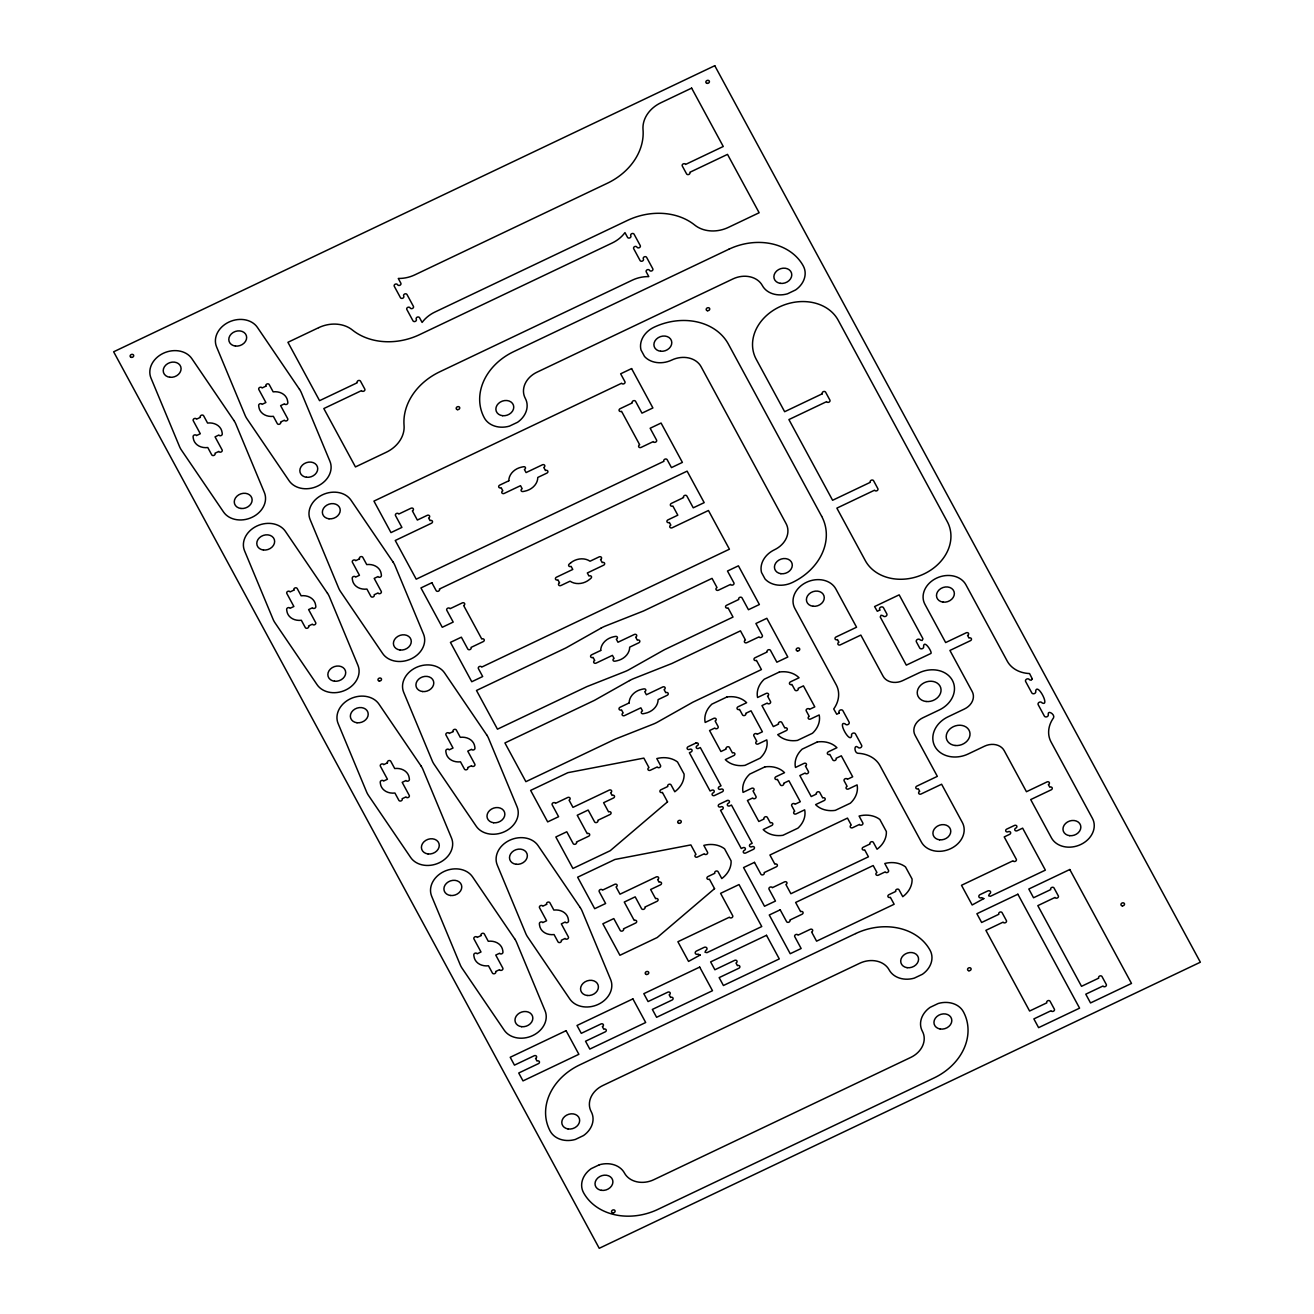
<?xml version="1.0" encoding="UTF-8"?>
<svg xmlns="http://www.w3.org/2000/svg" width="1314" height="1314" viewBox="0 0 1314 1314"><rect width="100%" height="100%" fill="white"/><g stroke="black" fill="none" stroke-linecap="round" stroke-linejoin="round"><path stroke-width="1.5" d="M700.198 955.015L688.552 961.405L677.893 941.727L729.401 917.205A1.823 1.478 -19.4 0 0 731.75 917.73A1.823 1.478 -19.4 0 0 732.67 915.644L720.598 893.339L739.026 884.568L761.759 926.551L706.948 952.65L705.01 952.239L705.766 950.449A2.119 1.741 -19.4 0 0 706.85 948.018A2.119 1.741 -19.4 0 0 704.107 947.394L696.453 951.04A2.119 1.741 -19.4 0 0 695.369 953.471A2.119 1.741 -19.4 0 0 698.112 954.095L700.181 955.114M983.808 898.595L972.163 904.985L961.503 885.291L1013.012 860.785A1.823 1.478 -19.4 0 0 1015.361 861.311A1.823 1.478 -19.4 0 0 1016.297 859.225L1004.208 836.919L1009.595 834.357A1.823 1.478 -19.4 0 0 1010.532 832.255A1.823 1.478 -19.4 0 0 1008.183 831.729A1.823 1.478 -19.4 0 1 1005.834 831.204A1.823 1.478 -19.4 0 1 1006.754 829.101L1014.408 825.471A1.823 1.478 -19.4 0 1 1016.757 825.997A1.823 1.478 -19.4 0 1 1015.821 828.083A1.823 1.478 -19.4 0 0 1014.901 830.185A1.823 1.478 -19.4 0 0 1017.25 830.711L1022.637 828.149L1045.369 870.131L990.46 896.263L988.621 895.819L989.376 894.029A2.119 1.741 -19.4 0 0 990.46 891.598A2.119 1.741 -19.4 0 0 987.717 890.974L980.063 894.62A2.119 1.741 -19.4 0 0 978.979 897.051A2.119 1.741 -19.4 0 0 981.722 897.676L983.808 898.595M839.219 713.075L836.739 714.258L833.717 708.985A30.337 24.769 -19.4 0 0 836.197 684.775L794.855 608.448A22.765 18.577 -19.4 0 1 806.468 582.299A22.765 18.577 -19.4 0 1 835.835 588.951L856.564 627.221L836.065 636.962A1.823 1.478 -19.4 0 0 835.146 639.064A1.823 1.478 -19.4 0 0 837.494 639.59L838.907 642.217A1.823 1.478 -19.4 0 0 837.987 644.303A1.823 1.478 -19.4 0 0 840.336 644.846L860.834 635.089L883.09 676.201A15.177 12.384 -19.4 0 0 902.685 680.636L919.094 672.834A25.787 21.057 -19.4 0 1 952.387 680.356A25.787 21.057 -19.4 0 1 939.214 710.003L922.822 717.805A15.177 12.384 -19.4 0 0 915.07 735.249L937.342 776.36L916.86 786.117A1.823 1.478 -19.4 0 0 915.924 788.203A1.823 1.478 -19.4 0 0 918.272 788.729L919.701 791.357A1.823 1.478 -19.4 0 0 918.765 793.459A1.823 1.478 -19.4 0 0 921.114 793.985L941.612 784.228L962.341 822.498A22.765 18.577 -19.4 0 1 950.728 848.647A22.765 18.577 -19.4 0 1 921.344 841.995L880.019 765.684A30.337 24.769 -19.4 0 0 857.714 753.267C854.297 752.807 853.755 744.184 857.812 747.091A2.119 1.741 -19.4 0 0 860.539 747.715A2.119 1.741 -19.4 0 0 861.623 745.284L855.463 733.902A2.119 1.741 -19.4 0 0 852.737 733.278A2.119 1.741 -19.4 0 0 851.653 735.725C850.207 744.644 836.64 719.891 845.247 723.915A2.119 1.741 -19.4 0 0 847.99 724.54A2.119 1.741 -19.4 0 0 849.074 722.092L842.915 710.726A2.119 1.741 -19.4 0 0 840.172 710.102A2.119 1.741 -19.4 0 0 839.088 712.549L839.219 713.075M879.772 610.09L877.309 611.273L874.582 606.559L899.17 594.848L922.97 638.801L922.116 640.493L920.211 640.017A2.119 1.741 -19.4 0 0 917.468 639.409A2.119 1.741 -19.4 0 0 916.384 641.84L919.701 647.966A2.119 1.741 -19.4 0 0 922.444 648.59A2.119 1.741 -19.4 0 0 923.528 646.143C924.366 639.343 932.595 652.5 930.92 653.452L906.315 665.147L880.232 616.989L881.053 615.231L882.975 615.691A2.119 1.741 -19.4 0 0 885.718 616.315A2.119 1.741 -19.4 0 0 886.802 613.868L883.484 607.741A2.119 1.741 -19.4 0 0 880.741 607.134A2.119 1.741 -19.4 0 0 879.657 609.565L879.772 610.189M1032.311 678.927L1031.161 680.241L1029.503 679.781A2.119 1.741 -19.4 0 0 1026.727 679.075A2.119 1.741 -19.4 0 0 1025.643 681.523L1031.802 692.889A2.119 1.741 -19.4 0 0 1034.545 693.513A2.119 1.741 -19.4 0 0 1035.629 691.065C1037.452 682.196 1050.428 707.129 1042.018 702.875A2.119 1.741 -19.4 0 0 1039.275 702.267A2.119 1.741 -19.4 0 0 1038.191 704.698L1044.351 716.064A2.119 1.741 -19.4 0 0 1047.094 716.688A2.119 1.741 -19.4 0 0 1048.178 714.258C1047.833 709.675 1055.29 714.602 1053.549 717.822A30.337 24.769 -19.4 0 0 1051.085 742.032L1092.41 818.343A22.765 18.577 -19.4 0 1 1080.798 844.491A22.765 18.577 -19.4 0 1 1051.43 837.856L1030.702 799.585L1051.2 789.829A1.823 1.478 -19.4 0 0 1052.12 787.743A1.823 1.478 -19.4 0 0 1049.771 787.201L1048.358 784.589A1.823 1.478 -19.4 0 0 1049.278 782.487A1.823 1.478 -19.4 0 0 1046.929 781.961L1026.448 791.718L1004.175 750.59A15.177 12.384 -19.4 0 0 984.58 746.171L968.188 753.973A25.787 21.057 -19.4 0 1 934.895 746.434A25.787 21.057 -19.4 0 1 948.051 716.803L964.46 708.985A15.177 12.384 -19.4 0 0 972.196 691.558L949.923 650.446L970.422 640.69A1.823 1.478 -19.4 0 0 971.342 638.604A1.823 1.478 -19.4 0 0 968.993 638.062L967.564 635.434A1.823 1.478 -19.4 0 0 968.5 633.348A1.823 1.478 -19.4 0 0 966.151 632.822L945.653 642.562L924.925 604.309A22.765 18.577 -19.4 0 1 936.537 578.144A22.765 18.577 -19.4 0 1 965.921 584.796L1007.247 661.123A30.337 24.769 -19.4 0 0 1029.552 673.54L1032.311 678.927M667.528 801.852L610.205 850.716L572.904 868.472L555.838 836.985L566.777 831.778L573.167 843.588A1.823 1.478 -19.4 0 0 575.516 844.114A1.823 1.478 -19.4 0 0 576.452 842.028L588.606 836.246A1.823 1.478 -19.4 0 0 589.543 834.144A1.823 1.478 -19.4 0 0 587.194 833.618L577.24 815.255L588.163 810.048L594.569 821.858A1.823 1.478 -19.4 0 0 596.917 822.383A1.823 1.478 -19.4 0 0 597.837 820.297L610.008 814.516A1.823 1.478 -19.4 0 0 610.928 812.413A1.823 1.478 -19.4 0 0 608.579 811.888L603.602 802.706L613.441 798.025A1.823 1.478 -19.4 0 0 614.377 795.923A1.823 1.478 -19.4 0 0 612.028 795.397L610.599 792.769A1.823 1.478 -19.4 0 0 611.536 790.683A1.823 1.478 -19.4 0 0 609.187 790.141L572.97 807.371L569.061 800.16A1.823 1.478 -19.4 0 0 569.997 798.074A1.823 1.478 -19.4 0 0 567.648 797.532L555.494 803.33A1.823 1.478 -19.4 0 0 553.145 802.788A1.823 1.478 -19.4 0 0 552.208 804.891L558.598 816.7L547.675 821.891L530.626 790.404L567.911 772.665L643.844 758.112L648.968 767.59A1.823 1.478 -19.4 0 0 648.048 769.692A1.823 1.478 -19.4 0 0 650.397 770.218L657.23 766.965A1.823 1.478 -19.4 0 0 659.579 767.491A1.823 1.478 -19.4 0 0 660.499 765.405L656.803 758.572A23.668 19.316 -19.4 0 1 677.531 761.989L684.085 774.061A23.668 19.316 -19.4 0 1 674.788 791.767L671.076 784.934A1.823 1.478 -19.4 0 0 668.727 784.392A1.823 1.478 -19.4 0 0 667.808 786.495L660.975 789.747A1.823 1.478 -19.4 0 0 660.039 791.833A1.823 1.478 -19.4 0 0 662.387 792.375L667.528 801.852M714.553 888.658L657.214 937.523L619.929 955.278L602.863 923.791L613.802 918.585L620.192 930.394A1.823 1.478 -19.4 0 0 622.54 930.936A1.823 1.478 -19.4 0 0 623.477 928.834L635.631 923.052A1.823 1.478 -19.4 0 0 636.551 920.966A1.823 1.478 -19.4 0 0 634.202 920.424L624.265 902.061L635.188 896.854L641.577 908.664A1.823 1.478 -19.4 0 0 643.942 909.206A1.823 1.478 -19.4 0 0 644.862 907.103L657.016 901.322A1.823 1.478 -19.4 0 0 657.953 899.219A1.823 1.478 -19.4 0 0 655.604 898.694L650.627 889.512L660.466 884.831A1.823 1.478 -19.4 0 0 661.385 882.745A1.823 1.478 -19.4 0 0 659.037 882.203L657.624 879.575A1.823 1.478 -19.4 0 0 658.544 877.489A1.823 1.478 -19.4 0 0 656.195 876.964L619.994 894.193L616.085 886.966A1.823 1.478 -19.4 0 0 617.022 884.88A1.823 1.478 -19.4 0 0 614.673 884.355L602.502 890.136A1.823 1.478 -19.4 0 0 600.153 889.611A1.823 1.478 -19.4 0 0 599.233 891.697L605.623 903.506L594.7 908.697L577.634 877.21L614.936 859.471L690.868 844.918L695.993 854.396A1.823 1.478 -19.4 0 0 695.073 856.498A1.823 1.478 -19.4 0 0 697.422 857.024L704.255 853.771A1.823 1.478 -19.4 0 0 706.604 854.314A1.823 1.478 -19.4 0 0 707.523 852.211L703.828 845.378A23.668 19.316 -19.4 0 1 724.556 848.795L731.093 860.867A23.668 19.316 -19.4 0 1 721.797 878.573L718.101 871.74A1.823 1.478 -19.4 0 0 715.752 871.215A1.823 1.478 -19.4 0 0 714.816 873.301L708 876.553A1.823 1.478 -19.4 0 0 707.063 878.639A1.823 1.478 -19.4 0 0 709.412 879.181L714.553 888.658M570.67 562.868L569.241 564.051A1.823 1.478 -19.4 0 0 571.114 566.383L572.773 569.438L556.495 577.191A1.823 1.478 -19.4 0 0 555.559 579.277A1.823 1.478 -19.4 0 0 557.908 579.803L559.567 582.874A1.823 1.478 -19.4 0 0 558.647 584.96A1.823 1.478 -19.4 0 0 560.996 585.486L570.062 581.182A14.75 12.04 -19.4 0 0 589.411 579.54L590.84 578.357A1.823 1.478 -19.4 0 0 588.968 576.008L587.325 572.97L603.586 565.217A1.823 1.478 -19.4 0 0 604.522 563.131A1.823 1.478 -19.4 0 0 602.173 562.589L600.514 559.534A1.823 1.478 -19.4 0 0 601.434 557.448A1.823 1.478 -19.4 0 0 599.085 556.906L590.019 561.226A14.75 12.04 -19.4 0 0 570.67 562.868M601.122 628.092L566.006 647.884L476.489 690.474L497.464 729.188L586.964 686.581L624.725 671.684A30.337 24.769 -19.4 0 0 629.275 669.516L664.408 649.724L733.015 617.071L728.038 607.889A1.823 1.478 -19.4 0 1 725.689 607.364A1.823 1.478 -19.4 0 1 726.609 605.278L738.78 599.48A1.823 1.478 -19.4 0 1 739.7 597.394A1.823 1.478 -19.4 0 1 742.049 597.919L748.454 609.729L759.377 604.522L738.419 565.825L727.48 571.032L733.885 582.841A1.823 1.478 -19.4 0 1 732.949 584.927A1.823 1.478 -19.4 0 1 730.6 584.402L718.446 590.183A1.823 1.478 -19.4 0 1 716.097 589.658A1.823 1.478 -19.4 0 1 717.017 587.555L712.04 578.374L643.433 611.026L605.672 625.924A30.337 24.769 -19.4 0 0 601.122 628.092M629.554 680.57L594.437 700.362L504.921 742.952L525.879 781.666L615.395 739.059L653.157 724.162A30.337 24.769 -19.4 0 0 657.706 721.994L692.823 702.218L761.43 669.565L756.453 660.367A1.823 1.478 -19.4 0 1 754.105 659.842A1.823 1.478 -19.4 0 1 755.041 657.756L767.195 651.958A1.823 1.478 -19.4 0 1 768.132 649.872A1.823 1.478 -19.4 0 1 770.48 650.397L776.87 662.207L787.809 657.016L766.834 618.303L755.911 623.509L762.301 635.319A1.823 1.478 -19.4 0 1 761.381 637.405A1.823 1.478 -19.4 0 1 759.032 636.879L746.861 642.661A1.823 1.478 -19.4 0 1 744.512 642.135A1.823 1.478 -19.4 0 1 745.449 640.033L740.472 630.851L671.865 663.504L634.104 678.418A30.337 24.769 -19.4 0 0 629.554 680.57M714.767 65.7L113.645 351.791L599.233 1248.3L1200.355 962.209L714.767 65.7M691.64 88.12L660.893 102.755A30.337 24.769 -19.4 0 0 643.022 129.593A60.69 49.538 -19.4 0 1 607.298 183.27L414.797 274.872A30.337 24.769 -19.4 0 1 398.273 278.437L400.836 283.167A1.823 1.478 -19.4 0 1 399.916 285.253A1.823 1.478 -19.4 0 1 397.567 284.727A1.823 1.478 -19.4 0 0 395.202 284.202A1.823 1.478 -19.4 0 0 394.282 286.288L400.442 297.654A1.823 1.478 -19.4 0 0 402.79 298.196A1.823 1.478 -19.4 0 0 403.71 296.093A1.823 1.478 -19.4 0 1 404.646 294.007A1.823 1.478 -19.4 0 1 406.995 294.533L413.401 306.343A1.823 1.478 -19.4 0 1 412.465 308.445A1.823 1.478 -19.4 0 1 410.116 307.903A1.823 1.478 -19.4 0 0 407.767 307.377A1.823 1.478 -19.4 0 0 406.831 309.463L412.99 320.83A1.823 1.478 -19.4 0 0 415.339 321.372A1.823 1.478 -19.4 0 0 416.275 319.269A1.823 1.478 -19.4 0 1 417.195 317.183A1.823 1.478 -19.4 0 1 419.544 317.709L422.106 322.439A30.337 24.769 -19.4 0 1 434.934 312.042L627.419 220.44A60.69 49.538 -19.4 0 1 694.745 225.072A30.337 24.769 -19.4 0 0 728.399 227.388L759.147 212.753L727.513 154.379L689.85 172.298A1.823 1.478 -19.4 0 1 688.914 174.401A1.823 1.478 -19.4 0 1 686.565 173.859L682.294 165.991A1.823 1.478 -19.4 0 1 683.231 163.905A1.823 1.478 -19.4 0 1 685.579 164.431L723.258 146.495L691.64 88.12M318.678 327.662L287.93 342.297L319.565 400.671L357.244 382.752A1.823 1.478 -19.4 0 1 358.164 380.649A1.823 1.478 -19.4 0 1 360.512 381.191L364.783 389.059A1.823 1.478 -19.4 0 1 363.847 391.145A1.823 1.478 -19.4 0 1 361.498 390.619L323.819 408.555L355.453 466.93L386.201 452.295A30.337 24.769 -19.4 0 0 404.055 425.457A60.69 49.538 -19.4 0 1 439.796 371.78L632.28 280.178A30.337 24.769 -19.4 0 1 648.804 276.613L646.242 271.883A1.823 1.478 -19.4 0 1 647.178 269.797A1.823 1.478 -19.4 0 1 649.527 270.323A1.823 1.478 -19.4 0 0 651.875 270.848A1.823 1.478 -19.4 0 0 652.795 268.762L646.636 257.396A1.823 1.478 -19.4 0 0 644.287 256.854A1.823 1.478 -19.4 0 0 643.367 258.957A1.823 1.478 -19.4 0 1 642.431 261.043A1.823 1.478 -19.4 0 1 640.082 260.517L633.693 248.707A1.823 1.478 -19.4 0 1 634.613 246.605A1.823 1.478 -19.4 0 1 636.962 247.147A1.823 1.478 -19.4 0 0 639.31 247.673A1.823 1.478 -19.4 0 0 640.247 245.587L634.087 234.22A1.823 1.478 -19.4 0 0 631.738 233.678A1.823 1.478 -19.4 0 0 630.802 235.781A1.823 1.478 -19.4 0 1 629.882 237.867A1.823 1.478 -19.4 0 1 627.534 237.341L624.971 232.611A30.337 24.769 -19.4 0 1 612.16 243.008L419.659 334.61A60.69 49.538 -19.4 0 1 352.349 329.978A30.337 24.769 -19.4 0 0 318.678 327.662M200.352 417.343L196.542 419.166A1.823 1.478 -19.4 0 0 194.193 418.624A1.823 1.478 -19.4 0 0 193.257 420.726L200.303 433.751L196.492 435.558A1.823 1.478 -19.4 0 0 193.076 436.708L193.289 438.252A14.75 12.04 -19.4 0 0 207.793 447.548L211.718 454.808A1.823 1.478 -19.4 0 0 214.067 455.35A1.823 1.478 -19.4 0 0 215.003 453.248L218.83 451.425A1.823 1.478 -19.4 0 0 221.179 451.967A1.823 1.478 -19.4 0 0 222.099 449.864L215.053 436.856L218.863 435.033A1.823 1.478 -19.4 0 0 222.28 433.883L222.066 432.339A14.75 12.04 -19.4 0 0 207.563 423.042L203.637 415.782A1.823 1.478 -19.4 0 0 201.288 415.257A1.823 1.478 -19.4 0 0 200.352 417.343M265.937 386.135L262.11 387.959A1.823 1.478 -19.4 0 0 259.761 387.416A1.823 1.478 -19.4 0 0 258.825 389.519L265.888 402.527L262.077 404.351A1.823 1.478 -19.4 0 0 258.661 405.5L258.874 407.044A14.75 12.04 -19.4 0 0 273.361 416.341L277.303 423.601A1.823 1.478 -19.4 0 0 279.652 424.126A1.823 1.478 -19.4 0 0 280.572 422.04L284.399 420.217A1.823 1.478 -19.4 0 0 286.748 420.759A1.823 1.478 -19.4 0 0 287.684 418.657L280.621 405.648L284.432 403.825A1.823 1.478 -19.4 0 0 287.848 402.675L287.635 401.131A14.75 12.04 -19.4 0 0 273.148 391.835L269.222 384.575A1.823 1.478 -19.4 0 0 266.873 384.033A1.823 1.478 -19.4 0 0 265.937 386.135M728.909 249.217L513.725 351.626A57.652 47.058 -19.4 0 0 484.324 417.868A22.765 18.577 -19.4 0 0 509.438 426.13L517.601 422.254A22.765 18.577 -19.4 0 0 525.304 398.372A22.765 18.577 -19.4 0 1 536.917 372.223L732.966 278.913A22.765 18.577 -19.4 0 1 762.35 285.565A22.765 18.577 -19.4 0 0 787.464 293.827L795.611 289.934A22.765 18.577 -19.4 0 0 803.33 266.052A57.652 47.058 -19.4 0 0 728.909 249.217M631.591 368.593L620.651 373.8L624.922 381.668A1.823 1.478 -19.4 0 1 623.986 383.754A1.823 1.478 -19.4 0 1 621.637 383.228L373.932 501.11L390.981 532.597L401.903 527.407L395.514 515.597A1.823 1.478 -19.4 0 1 396.45 513.511A1.823 1.478 -19.4 0 1 398.799 514.037L410.954 508.255A1.823 1.478 -19.4 0 1 413.302 508.781A1.823 1.478 -19.4 0 1 412.366 510.867L417.343 520.048L427.181 515.367A1.823 1.478 -19.4 0 1 429.53 515.909A1.823 1.478 -19.4 0 1 428.61 517.995L430.023 520.623A1.823 1.478 -19.4 0 1 432.372 521.149A1.823 1.478 -19.4 0 1 431.452 523.251L395.251 540.481L416.21 579.178L663.915 461.296A1.823 1.478 -19.4 0 1 664.851 459.194A1.823 1.478 -19.4 0 1 667.2 459.736L671.47 467.603L682.393 462.397L661.073 423.042L650.151 428.249L656.54 440.042A1.823 1.478 -19.4 0 1 655.604 442.145A1.823 1.478 -19.4 0 1 653.255 441.603L641.101 447.401A1.823 1.478 -19.4 0 1 638.752 446.859A1.823 1.478 -19.4 0 1 639.688 444.773L621.555 411.315A1.823 1.478 -19.4 0 1 619.206 410.789A1.823 1.478 -19.4 0 1 620.142 408.687L632.297 402.905A1.823 1.478 -19.4 0 1 633.233 400.819A1.823 1.478 -19.4 0 1 635.582 401.345L641.971 413.154L652.894 407.948L631.591 368.593M508.814 480.793L499.747 485.112A1.823 1.478 -19.4 0 0 498.811 487.198A1.823 1.478 -19.4 0 0 501.16 487.724L502.819 490.795A1.823 1.478 -19.4 0 0 501.899 492.881A1.823 1.478 -19.4 0 0 504.248 493.407L520.525 485.671L522.167 488.726A1.823 1.478 -19.4 0 0 523.087 491.518L524.943 491.14A14.75 12.04 -19.4 0 0 537.771 477.458L546.838 473.139A1.823 1.478 -19.4 0 0 547.774 471.053A1.823 1.478 -19.4 0 0 545.425 470.511L543.766 467.456A1.823 1.478 -19.4 0 0 544.686 465.37A1.823 1.478 -19.4 0 0 542.337 464.828L526.076 472.58L524.417 469.525A1.823 1.478 -19.4 0 0 523.514 466.733L521.658 467.111A14.75 12.04 -19.4 0 0 508.814 480.793M293.925 590.085L290.098 591.908A1.823 1.478 -19.4 0 0 287.75 591.382A1.823 1.478 -19.4 0 0 286.83 593.468L293.876 606.493L290.065 608.3A1.823 1.478 -19.4 0 0 286.649 609.45L286.863 610.994A14.75 12.04 -19.4 0 0 301.349 620.29L305.291 627.55A1.823 1.478 -19.4 0 0 307.64 628.092A1.823 1.478 -19.4 0 0 308.56 625.99L312.387 624.166A1.823 1.478 -19.4 0 0 314.736 624.708A1.823 1.478 -19.4 0 0 315.672 622.606L308.609 609.597L312.42 607.774A1.823 1.478 -19.4 0 0 315.836 606.641L315.623 605.081A14.75 12.04 -19.4 0 0 301.136 595.784L297.21 588.524A1.823 1.478 -19.4 0 0 294.862 587.999A1.823 1.478 -19.4 0 0 293.925 590.085M359.51 558.877L355.683 560.7A1.823 1.478 -19.4 0 0 353.335 560.158A1.823 1.478 -19.4 0 0 352.398 562.261L359.445 575.286L355.634 577.092A1.823 1.478 -19.4 0 0 352.218 578.242L352.431 579.786A14.75 12.04 -19.4 0 0 366.935 589.083L370.86 596.342A1.823 1.478 -19.4 0 0 373.209 596.885A1.823 1.478 -19.4 0 0 374.145 594.782L377.972 592.959A1.823 1.478 -19.4 0 0 380.321 593.501A1.823 1.478 -19.4 0 0 381.241 591.399L374.194 578.39L378.005 576.567A1.823 1.478 -19.4 0 0 381.421 575.417L381.208 573.873A14.75 12.04 -19.4 0 0 366.721 564.577L362.779 557.317A1.823 1.478 -19.4 0 0 360.43 556.791A1.823 1.478 -19.4 0 0 359.51 558.877M822.35 393.757L784.639 411.709L756.207 359.231A45.514 37.153 -19.4 0 1 779.432 306.918A45.514 37.153 -19.4 0 1 838.184 320.222L947.263 521.609A45.514 37.153 -19.4 0 1 924.054 573.906A45.514 37.153 -19.4 0 1 865.302 560.618L836.87 508.14L874.582 490.188A1.823 1.478 -19.4 0 0 876.931 490.73A1.823 1.478 -19.4 0 0 877.851 488.627L873.596 480.76A1.823 1.478 -19.4 0 0 871.248 480.234A1.823 1.478 -19.4 0 0 870.311 482.32L832.6 500.273L788.909 419.577L826.605 401.641A1.823 1.478 -19.4 0 0 828.953 402.166A1.823 1.478 -19.4 0 0 829.89 400.08L825.619 392.196A1.823 1.478 -19.4 0 0 823.27 391.671A1.823 1.478 -19.4 0 0 822.35 393.757M431.879 582.726L420.94 587.933L442.26 627.287L453.199 622.08L446.793 610.271A1.823 1.478 -19.4 0 1 447.729 608.185A1.823 1.478 -19.4 0 1 450.078 608.711L462.232 602.929A1.823 1.478 -19.4 0 1 464.581 603.454A1.823 1.478 -19.4 0 1 463.661 605.557L481.778 639.015A1.823 1.478 -19.4 0 1 484.127 639.54A1.823 1.478 -19.4 0 1 483.207 641.626L471.036 647.424A1.823 1.478 -19.4 0 1 470.116 649.51A1.823 1.478 -19.4 0 1 467.768 648.985L461.362 637.175L450.439 642.382L471.759 681.736L482.681 676.529L478.427 668.662A1.823 1.478 -19.4 0 1 479.347 666.559A1.823 1.478 -19.4 0 1 481.696 667.101L729.418 549.203L708.443 510.505L672.242 527.735A1.823 1.478 -19.4 0 1 669.894 527.21A1.823 1.478 -19.4 0 1 670.83 525.107L669.401 522.479A1.823 1.478 -19.4 0 1 667.052 521.954A1.823 1.478 -19.4 0 1 667.988 519.868L677.81 515.187L672.85 506.005A1.823 1.478 -19.4 0 1 670.501 505.463A1.823 1.478 -19.4 0 1 671.421 503.377L683.576 497.579A1.823 1.478 -19.4 0 1 684.512 495.493A1.823 1.478 -19.4 0 1 686.861 496.019L693.25 507.828L704.189 502.638L687.123 471.151L439.418 589.033A1.823 1.478 -19.4 0 1 438.482 591.136A1.823 1.478 -19.4 0 1 436.133 590.594L431.879 582.726M600.728 650.463L591.661 654.783A1.823 1.478 -19.4 0 0 590.725 656.885A1.823 1.478 -19.4 0 0 593.074 657.411L594.733 660.466A1.823 1.478 -19.4 0 0 593.797 662.568A1.823 1.478 -19.4 0 0 596.162 663.094L612.423 655.358L614.081 658.396A1.823 1.478 -19.4 0 0 614.985 661.188L616.841 660.811A14.75 12.04 -19.4 0 0 629.685 647.145L638.752 642.825A1.823 1.478 -19.4 0 0 639.688 640.723A1.823 1.478 -19.4 0 0 637.323 640.197L635.664 637.142A1.823 1.478 -19.4 0 0 636.6 635.04A1.823 1.478 -19.4 0 0 634.251 634.514L617.974 642.25L616.332 639.212A1.823 1.478 -19.4 0 0 615.412 636.419L613.556 636.797A14.75 12.04 -19.4 0 0 600.728 650.463M387.499 762.826L383.672 764.649A1.823 1.478 -19.4 0 0 381.323 764.124A1.823 1.478 -19.4 0 0 380.387 766.21L387.433 779.235L383.622 781.042A1.823 1.478 -19.4 0 0 380.222 782.191L380.419 783.735A14.75 12.04 -19.4 0 0 394.923 793.032L398.848 800.292A1.823 1.478 -19.4 0 0 401.197 800.834A1.823 1.478 -19.4 0 0 402.133 798.731L405.96 796.925A1.823 1.478 -19.4 0 0 408.309 797.45A1.823 1.478 -19.4 0 0 409.229 795.364L402.183 782.339L405.993 780.516A1.823 1.478 -19.4 0 0 409.41 779.383L409.196 777.822A14.75 12.04 -19.4 0 0 394.709 768.526L390.767 761.266A1.823 1.478 -19.4 0 0 388.418 760.74A1.823 1.478 -19.4 0 0 387.499 762.826M453.067 731.619L449.24 733.442A1.823 1.478 -19.4 0 0 446.891 732.916A1.823 1.478 -19.4 0 0 445.972 735.002L453.018 748.027L449.207 749.834A1.823 1.478 -19.4 0 0 445.791 750.984L446.004 752.528A14.75 12.04 -19.4 0 0 460.491 761.824L464.433 769.084A1.823 1.478 -19.4 0 0 466.782 769.626A1.823 1.478 -19.4 0 0 467.702 767.524L471.529 765.701A1.823 1.478 -19.4 0 0 473.878 766.243A1.823 1.478 -19.4 0 0 474.814 764.14L467.751 751.132L471.562 749.308A1.823 1.478 -19.4 0 0 474.978 748.175L474.765 746.615A14.75 12.04 -19.4 0 0 460.278 737.318L456.352 730.058A1.823 1.478 -19.4 0 0 454.003 729.533A1.823 1.478 -19.4 0 0 453.067 731.619M629.143 702.941L620.077 707.261A1.823 1.478 -19.4 0 0 619.157 709.363A1.823 1.478 -19.4 0 0 621.506 709.889L623.164 712.944A1.823 1.478 -19.4 0 0 622.228 715.046A1.823 1.478 -19.4 0 0 624.577 715.572L640.854 707.835L642.497 710.874A1.823 1.478 -19.4 0 0 643.417 713.683L645.273 713.288A14.75 12.04 -19.4 0 0 658.1 699.623L667.183 695.303A1.823 1.478 -19.4 0 0 668.103 693.217A1.823 1.478 -19.4 0 0 665.755 692.675L664.096 689.62A1.823 1.478 -19.4 0 0 665.032 687.518A1.823 1.478 -19.4 0 0 662.683 686.992L646.406 694.745L644.747 691.69A1.823 1.478 -19.4 0 0 643.844 688.897L641.988 689.275A14.75 12.04 -19.4 0 0 629.143 702.941M726.938 696.978L711.86 704.156A23.668 19.316 -19.4 0 0 705.175 722.454L713.716 718.38A1.823 1.478 -19.4 0 1 716.064 718.922A1.823 1.478 -19.4 0 1 715.128 721.008L718.085 726.478A1.823 1.478 -19.4 0 1 717.165 728.564A1.823 1.478 -19.4 0 1 714.816 728.038L709.56 730.535L720.926 751.526L726.182 749.029A1.823 1.478 -19.4 0 1 727.118 746.943A1.823 1.478 -19.4 0 1 729.467 747.469L732.424 752.938A1.823 1.478 -19.4 0 1 734.772 753.464A1.823 1.478 -19.4 0 1 733.836 755.55L725.312 759.623A23.668 19.316 -19.4 0 0 745.005 765.356L760.1 758.178A23.668 19.316 -19.4 0 0 766.785 739.881L758.244 743.954A1.823 1.478 -19.4 0 1 755.895 743.412A1.823 1.478 -19.4 0 1 756.815 741.326L753.858 735.856A1.823 1.478 -19.4 0 1 754.794 733.77A1.823 1.478 -19.4 0 1 757.143 734.296L762.399 731.799L751.033 710.808L745.761 713.305A1.823 1.478 -19.4 0 1 744.841 715.391A1.823 1.478 -19.4 0 1 742.492 714.865L739.536 709.396A1.823 1.478 -19.4 0 1 737.17 708.87A1.823 1.478 -19.4 0 1 738.107 706.768L746.648 702.711A23.668 19.316 -19.4 0 0 726.938 696.978M779.35 672.029L764.255 679.223A23.668 19.316 -19.4 0 0 757.57 697.504L766.111 693.447A1.823 1.478 -19.4 0 1 768.46 693.973A1.823 1.478 -19.4 0 1 767.54 696.075L770.497 701.528A1.823 1.478 -19.4 0 1 769.561 703.631A1.823 1.478 -19.4 0 1 767.212 703.089L761.956 705.602L773.322 726.593L778.578 724.096A1.823 1.478 -19.4 0 1 779.514 721.994A1.823 1.478 -19.4 0 1 781.863 722.536L784.819 727.989A1.823 1.478 -19.4 0 1 787.168 728.531A1.823 1.478 -19.4 0 1 786.248 730.617L777.707 734.674A23.668 19.316 -19.4 0 0 797.417 740.423L812.495 733.245A23.668 19.316 -19.4 0 0 819.18 714.947L810.639 719.004A1.823 1.478 -19.4 0 1 808.291 718.479A1.823 1.478 -19.4 0 1 809.227 716.376L806.27 710.923A1.823 1.478 -19.4 0 1 807.19 708.821A1.823 1.478 -19.4 0 1 809.539 709.363L814.795 706.85L803.429 685.859L798.173 688.372A1.823 1.478 -19.4 0 1 797.237 690.458A1.823 1.478 -19.4 0 1 794.888 689.932L791.931 684.463A1.823 1.478 -19.4 0 1 789.583 683.921A1.823 1.478 -19.4 0 1 790.502 681.835L799.043 677.778A23.668 19.316 -19.4 0 0 779.35 672.029M695.829 743.083L688.175 746.713A1.823 1.478 -19.4 0 0 687.255 748.816A1.823 1.478 -19.4 0 0 689.604 749.341A1.823 1.478 -19.4 0 1 691.952 749.883A1.823 1.478 -19.4 0 1 691.016 751.969L689.374 752.741L710.102 791.012L711.745 790.24A1.823 1.478 -19.4 0 1 714.093 790.765A1.823 1.478 -19.4 0 1 713.173 792.851A1.823 1.478 -19.4 0 0 712.237 794.954A1.823 1.478 -19.4 0 0 714.586 795.479L722.24 791.849A1.823 1.478 -19.4 0 0 723.176 789.747A1.823 1.478 -19.4 0 0 720.811 789.221A1.823 1.478 -19.4 0 1 718.462 788.679A1.823 1.478 -19.4 0 1 719.399 786.593L721.041 785.821L700.313 747.551L698.67 748.323A1.823 1.478 -19.4 0 1 696.321 747.797A1.823 1.478 -19.4 0 1 697.258 745.711A1.823 1.478 -19.4 0 0 698.177 743.609A1.823 1.478 -19.4 0 0 695.829 743.083M764.83 766.916L749.736 774.11A23.668 19.316 -19.4 0 0 743.051 792.391L751.592 788.334A1.823 1.478 -19.4 0 1 753.94 788.86A1.823 1.478 -19.4 0 1 753.021 790.962L755.977 796.432A1.823 1.478 -19.4 0 1 755.057 798.518A1.823 1.478 -19.4 0 1 752.692 797.992L747.436 800.489L758.819 821.48L764.075 818.983A1.823 1.478 -19.4 0 1 764.994 816.881A1.823 1.478 -19.4 0 1 767.343 817.423L770.316 822.876A1.823 1.478 -19.4 0 1 772.665 823.418A1.823 1.478 -19.4 0 1 771.729 825.504L763.188 829.577A23.668 19.316 -19.4 0 0 782.898 835.31L797.976 828.132A23.668 19.316 -19.4 0 0 804.661 809.835L796.136 813.892A1.823 1.478 -19.4 0 1 793.787 813.366A1.823 1.478 -19.4 0 1 794.707 811.28L791.751 805.811A1.823 1.478 -19.4 0 1 792.671 803.708A1.823 1.478 -19.4 0 1 795.019 804.25L800.292 801.737L788.909 780.746L783.653 783.259A1.823 1.478 -19.4 0 1 782.733 785.345A1.823 1.478 -19.4 0 1 780.385 784.819L777.412 779.35A1.823 1.478 -19.4 0 1 775.063 778.808A1.823 1.478 -19.4 0 1 775.999 776.722L784.54 772.665A23.668 19.316 -19.4 0 0 764.83 766.916M817.242 741.983L802.148 749.161A23.668 19.316 -19.4 0 0 795.463 767.458L804.004 763.401A1.823 1.478 -19.4 0 1 806.353 763.927A1.823 1.478 -19.4 0 1 805.416 766.013L808.389 771.482A1.823 1.478 -19.4 0 1 807.453 773.585A1.823 1.478 -19.4 0 1 805.104 773.043L799.848 775.556L811.214 796.547L816.47 794.034A1.823 1.478 -19.4 0 1 817.407 791.948A1.823 1.478 -19.4 0 1 819.755 792.473L822.712 797.943A1.823 1.478 -19.4 0 1 825.061 798.469A1.823 1.478 -19.4 0 1 824.141 800.571L815.6 804.628A23.668 19.316 -19.4 0 0 835.293 810.36L850.388 803.183A23.668 19.316 -19.4 0 0 857.073 784.885L848.532 788.958A1.823 1.478 -19.4 0 1 846.183 788.433A1.823 1.478 -19.4 0 1 847.119 786.33L844.146 780.861A1.823 1.478 -19.4 0 1 845.083 778.775A1.823 1.478 -19.4 0 1 847.431 779.301L852.687 776.804L841.321 755.813L836.065 758.309A1.823 1.478 -19.4 0 1 835.129 760.412A1.823 1.478 -19.4 0 1 832.78 759.87L829.824 754.4A1.823 1.478 -19.4 0 1 827.475 753.875A1.823 1.478 -19.4 0 1 828.395 751.789L836.936 747.715A23.668 19.316 -19.4 0 0 817.242 741.983M726.971 800.587L719.333 804.234A1.823 1.478 -19.4 0 0 718.397 806.32A1.823 1.478 -19.4 0 0 720.745 806.845A1.823 1.478 -19.4 0 1 723.094 807.387A1.823 1.478 -19.4 0 1 722.174 809.473L720.532 810.262L741.26 848.516L742.903 847.744A1.823 1.478 -19.4 0 1 745.252 848.269A1.823 1.478 -19.4 0 1 744.315 850.372A1.823 1.478 -19.4 0 0 743.396 852.457A1.823 1.478 -19.4 0 0 745.744 852.983L753.382 849.353A1.823 1.478 -19.4 0 0 754.318 847.251A1.823 1.478 -19.4 0 0 751.969 846.725A1.823 1.478 -19.4 0 1 749.621 846.2A1.823 1.478 -19.4 0 1 750.54 844.097L752.183 843.325L731.455 805.055L729.828 805.843A1.823 1.478 -19.4 0 1 727.463 805.301A1.823 1.478 -19.4 0 1 728.399 803.215A1.823 1.478 -19.4 0 0 729.336 801.113A1.823 1.478 -19.4 0 0 726.971 800.587M481.055 935.568L477.228 937.391A1.823 1.478 -19.4 0 0 474.88 936.866A1.823 1.478 -19.4 0 0 473.96 938.952L481.006 951.977L477.196 953.783A1.823 1.478 -19.4 0 0 473.779 954.933L473.993 956.477A14.75 12.04 -19.4 0 0 488.479 965.79L492.422 973.05A1.823 1.478 -19.4 0 0 494.77 973.575A1.823 1.478 -19.4 0 0 495.69 971.489L499.517 969.666A1.823 1.478 -19.4 0 0 501.866 970.192A1.823 1.478 -19.4 0 0 502.802 968.106L495.756 955.081L499.566 953.274A1.823 1.478 -19.4 0 0 502.966 952.124L502.769 950.564A14.75 12.04 -19.4 0 0 488.266 941.267L484.34 934.008A1.823 1.478 -19.4 0 0 481.992 933.482A1.823 1.478 -19.4 0 0 481.055 935.568M546.64 904.361L542.813 906.184A1.823 1.478 -19.4 0 0 540.465 905.658A1.823 1.478 -19.4 0 0 539.528 907.744L546.591 920.769L542.764 922.576A1.823 1.478 -19.4 0 0 539.364 923.726L539.561 925.27A14.75 12.04 -19.4 0 0 554.065 934.566L557.99 941.826A1.823 1.478 -19.4 0 0 560.339 942.368A1.823 1.478 -19.4 0 0 561.275 940.266L565.102 938.459A1.823 1.478 -19.4 0 0 567.451 938.984A1.823 1.478 -19.4 0 0 568.371 936.898L561.324 923.873L565.135 922.05A1.823 1.478 -19.4 0 0 568.551 920.917L568.338 919.357A14.75 12.04 -19.4 0 0 553.851 910.06L549.909 902.8A1.823 1.478 -19.4 0 0 547.56 902.275A1.823 1.478 -19.4 0 0 546.64 904.361M754.482 862.362L743.56 867.569L764.518 906.266L775.457 901.059L769.051 889.25A1.823 1.478 -19.4 0 1 769.988 887.164A1.823 1.478 -19.4 0 1 772.336 887.689L784.491 881.908A1.823 1.478 -19.4 0 1 786.84 882.433A1.823 1.478 -19.4 0 1 785.92 884.536L790.88 893.717L868.439 856.81L864.678 849.846A1.823 1.478 -19.4 0 1 862.329 849.304A1.823 1.478 -19.4 0 1 863.249 847.218L870.082 843.966A1.823 1.478 -19.4 0 1 871.018 841.88A1.823 1.478 -19.4 0 1 873.367 842.405L877.062 849.238A23.668 19.316 -19.4 0 0 886.359 831.532L879.822 819.46A23.668 19.316 -19.4 0 0 859.077 816.043L862.789 822.876A1.823 1.478 -19.4 0 1 861.853 824.978A1.823 1.478 -19.4 0 1 859.504 824.436L852.671 827.689A1.823 1.478 -19.4 0 1 850.322 827.163A1.823 1.478 -19.4 0 1 851.258 825.061L847.481 818.096L769.922 855.02L774.899 864.201A1.823 1.478 -19.4 0 1 777.247 864.727A1.823 1.478 -19.4 0 1 776.311 866.813L764.157 872.611A1.823 1.478 -19.4 0 1 763.237 874.697A1.823 1.478 -19.4 0 1 760.888 874.171L754.482 862.362M780.188 909.814L769.265 915.004L790.223 953.718L801.146 948.511L794.756 936.701A1.823 1.478 -19.4 0 1 795.676 934.615A1.823 1.478 -19.4 0 1 798.041 935.141L810.196 929.359A1.823 1.478 -19.4 0 1 812.545 929.885A1.823 1.478 -19.4 0 1 811.609 931.987L816.585 941.169L894.144 904.262L890.366 897.298A1.823 1.478 -19.4 0 1 888.018 896.756A1.823 1.478 -19.4 0 1 888.954 894.67L895.787 891.418A1.823 1.478 -19.4 0 1 896.706 889.315A1.823 1.478 -19.4 0 1 899.055 889.857L902.767 896.69A23.668 19.316 -19.4 0 0 912.064 878.984L905.51 866.911A23.668 19.316 -19.4 0 0 884.782 863.495L888.478 870.328A1.823 1.478 -19.4 0 1 887.558 872.414A1.823 1.478 -19.4 0 1 885.209 871.888L878.376 875.14A1.823 1.478 -19.4 0 1 876.027 874.615A1.823 1.478 -19.4 0 1 876.947 872.512L873.186 865.548L795.627 902.455L800.604 911.653A1.823 1.478 -19.4 0 1 802.953 912.179A1.823 1.478 -19.4 0 1 802.016 914.265L789.862 920.063A1.823 1.478 -19.4 0 1 788.926 922.149A1.823 1.478 -19.4 0 1 786.577 921.623L780.188 909.814M566.088 1030.685L510.21 1057.277L514.464 1065.145L534.141 1055.783A1.823 1.478 -19.4 0 1 536.49 1056.325A1.823 1.478 -19.4 0 1 535.57 1058.411L536.983 1061.039A1.823 1.478 -19.4 0 1 539.331 1061.564A1.823 1.478 -19.4 0 1 538.412 1063.65L518.734 1073.012L523.005 1080.896L578.866 1054.304L566.088 1030.685M632.888 998.886L577.01 1025.478L581.281 1033.346L600.941 1023.984A1.823 1.478 -19.4 0 1 603.29 1024.526A1.823 1.478 -19.4 0 1 602.37 1026.612L603.783 1029.24A1.823 1.478 -19.4 0 1 606.148 1029.765A1.823 1.478 -19.4 0 1 605.212 1031.868L585.535 1041.23L589.805 1049.098L645.683 1022.506L632.888 998.886M699.689 967.088L643.811 993.68L648.081 1001.564L667.758 992.201A1.823 1.478 -19.4 0 1 670.107 992.727A1.823 1.478 -19.4 0 1 669.171 994.813L670.6 997.441A1.823 1.478 -19.4 0 1 672.949 997.983A1.823 1.478 -19.4 0 1 672.012 1000.069L652.352 1009.431L656.606 1017.299L712.484 990.707L699.689 967.088M766.505 935.305L710.628 961.897L714.882 969.765L734.559 960.403A1.823 1.478 -19.4 0 1 736.908 960.928A1.823 1.478 -19.4 0 1 735.988 963.031L737.4 965.642A1.823 1.478 -19.4 0 1 739.749 966.184A1.823 1.478 -19.4 0 1 738.829 968.27L719.152 977.632L723.423 985.516L779.284 958.924L766.505 935.305M855.71 933.548L579.655 1064.931A57.652 47.058 -19.4 0 0 550.238 1131.19A22.765 18.577 -19.4 0 0 575.351 1139.452L583.515 1135.559A22.765 18.577 -19.4 0 0 591.218 1111.677A22.765 18.577 -19.4 0 1 602.83 1085.528L859.767 963.244A22.765 18.577 -19.4 0 1 889.151 969.896A22.765 18.577 -19.4 0 0 914.265 978.142L922.428 974.265A22.765 18.577 -19.4 0 0 930.131 950.383A57.652 47.058 -19.4 0 0 855.71 933.548M1017.874 894.226L976.893 913.723L981.64 922.477L998.854 914.281A1.823 1.478 -19.4 0 1 999.773 912.179A1.823 1.478 -19.4 0 1 1002.122 912.721L1006.393 920.588A1.823 1.478 -19.4 0 1 1005.456 922.674A1.823 1.478 -19.4 0 1 1003.108 922.149L985.894 930.345L1029.601 1011.024L1046.815 1002.845A1.823 1.478 -19.4 0 1 1047.751 1000.742A1.823 1.478 -19.4 0 1 1050.1 1001.284L1054.354 1009.152A1.823 1.478 -19.4 0 1 1053.434 1011.238A1.823 1.478 -19.4 0 1 1051.085 1010.712L1033.872 1018.908L1038.602 1027.647L1079.582 1008.15L1017.874 894.226M1069.793 869.507L1028.813 889.02L1033.543 897.758L1050.757 889.578A1.823 1.478 -19.4 0 1 1051.693 887.476A1.823 1.478 -19.4 0 1 1054.042 888.018L1058.312 895.885A1.823 1.478 -19.4 0 1 1057.376 897.971A1.823 1.478 -19.4 0 1 1055.027 897.446L1037.814 905.642L1081.521 986.321L1098.734 978.125A1.823 1.478 -19.4 0 1 1099.654 976.039A1.823 1.478 -19.4 0 1 1102.003 976.565L1106.273 984.449A1.823 1.478 -19.4 0 1 1105.337 986.535A1.823 1.478 -19.4 0 1 1102.988 986.009L1085.775 994.189L1090.521 1002.943L1131.502 983.43L1069.793 869.507M599.332 1164.779L591.185 1168.655A22.765 18.577 -19.4 0 0 583.482 1192.554A57.652 47.058 -19.4 0 0 657.887 1209.389L933.958 1078.006A57.652 47.058 -19.4 0 0 963.376 1011.747A22.765 18.577 -19.4 0 0 938.245 1003.485L930.098 1007.362A22.765 18.577 -19.4 0 0 922.379 1031.26A22.765 18.577 -19.4 0 1 910.783 1057.409L653.83 1179.693A22.765 18.577 -19.4 0 1 624.462 1173.041A22.765 18.577 -19.4 0 0 599.332 1164.779M299.493 389.305L257.413 327.4A22.765 18.577 -19.4 0 0 228.85 322.094A22.765 18.577 -19.4 0 0 216.564 346.847L245.045 415.224A30.337 24.769 -19.4 0 0 247.016 418.87L289.113 480.776A22.765 18.577 -19.4 0 0 317.676 486.081A22.765 18.577 -19.4 0 0 329.945 461.329L301.464 392.952A30.337 24.769 -19.4 0 0 299.493 389.305M393.067 562.047L350.969 500.141A22.765 18.577 -19.4 0 0 322.406 494.836A22.765 18.577 -19.4 0 0 310.137 519.588L338.601 587.966A30.337 24.769 -19.4 0 0 340.572 591.612L382.67 653.518A22.765 18.577 -19.4 0 0 411.233 658.823A22.765 18.577 -19.4 0 0 423.519 634.071L395.038 565.693A30.337 24.769 -19.4 0 0 393.067 562.047M486.623 734.789L444.543 672.883A22.765 18.577 -19.4 0 0 415.98 667.578A22.765 18.577 -19.4 0 0 403.694 692.33L432.175 760.707A30.337 24.769 -19.4 0 0 434.146 764.354L476.243 826.26A22.765 18.577 -19.4 0 0 504.806 831.565A22.765 18.577 -19.4 0 0 517.075 806.829L488.611 738.435A30.337 24.769 -19.4 0 0 486.623 734.789M580.197 907.531L538.099 845.641A22.765 18.577 -19.4 0 0 509.536 840.319A22.765 18.577 -19.4 0 0 497.267 865.072L525.731 933.449A30.337 24.769 -19.4 0 0 527.719 937.096L569.8 999.001A22.765 18.577 -19.4 0 0 598.363 1004.323A22.765 18.577 -19.4 0 0 610.649 979.571L582.168 911.177A30.337 24.769 -19.4 0 0 580.197 907.531M233.925 420.513L191.828 358.607A22.765 18.577 -19.4 0 0 163.265 353.302A22.765 18.577 -19.4 0 0 150.979 378.054L179.46 446.432A30.337 24.769 -19.4 0 0 181.431 450.078L223.528 511.984A22.765 18.577 -19.4 0 0 252.091 517.289A22.765 18.577 -19.4 0 0 264.377 492.536L235.896 424.159A30.337 24.769 -19.4 0 0 233.925 420.513M327.482 593.255L285.401 531.349A22.765 18.577 -19.4 0 0 256.838 526.043A22.765 18.577 -19.4 0 0 244.552 550.796L273.033 619.173A30.337 24.769 -19.4 0 0 275.004 622.82L317.101 684.725A22.765 18.577 -19.4 0 0 345.664 690.031A22.765 18.577 -19.4 0 0 357.934 665.295L329.469 596.901A30.337 24.769 -19.4 0 0 327.482 593.255M421.055 765.996L378.958 704.107A22.765 18.577 -19.4 0 0 350.395 698.785A22.765 18.577 -19.4 0 0 338.125 723.538L366.59 791.915A30.337 24.769 -19.4 0 0 368.577 795.561L410.658 857.467A22.765 18.577 -19.4 0 0 439.221 862.789A22.765 18.577 -19.4 0 0 451.507 838.036L423.026 769.643A30.337 24.769 -19.4 0 0 421.055 765.996M514.612 938.754L472.531 876.849A22.765 18.577 -19.4 0 0 443.968 871.527A22.765 18.577 -19.4 0 0 431.682 896.279L460.163 964.657A30.337 24.769 -19.4 0 0 462.134 968.303L504.231 1030.209A22.765 18.577 -19.4 0 0 532.794 1035.531A22.765 18.577 -19.4 0 0 545.064 1010.778L516.599 942.384A30.337 24.769 -19.4 0 0 514.612 938.754M821.661 516.303L728.383 344.104A57.652 47.058 -19.4 0 0 653.961 327.268A22.765 18.577 -19.4 0 0 641.002 349.967L644.533 356.488A22.765 18.577 -19.4 0 0 671.733 360.069A22.765 18.577 -19.4 0 1 701.101 366.721L786.084 523.613A22.765 18.577 -19.4 0 1 774.488 549.761A22.765 18.577 -19.4 0 0 761.512 572.461L765.044 578.981A22.765 18.577 -19.4 0 0 792.243 582.562A57.652 47.058 -19.4 0 0 821.661 516.303M955.081 745.481A12.138 9.904 -19.4 0 0 969.601 731.487A12.138 9.904 -19.4 0 0 949.661 729.204A12.138 9.904 -19.4 0 0 955.081 745.481M943.156 602.124A9.099 7.424 -19.4 0 0 954.046 591.629A9.099 7.424 -19.4 0 0 939.083 589.904A9.099 7.424 -19.4 0 0 943.156 602.124M1069.645 835.671A9.099 7.424 -19.4 0 0 1080.535 825.176A9.099 7.424 -19.4 0 0 1065.572 823.451A9.099 7.424 -19.4 0 0 1069.645 835.671M612.882 1212.904A1.823 1.478 -19.4 0 0 615.051 1210.802A1.823 1.478 -19.4 0 0 612.061 1210.457A1.823 1.478 -19.4 0 0 612.882 1212.904M1122.287 905.855A1.823 1.478 -19.4 0 0 1124.472 903.753A1.823 1.478 -19.4 0 0 1121.483 903.408A1.823 1.478 -19.4 0 0 1122.287 905.855M707.507 310.712A1.823 1.478 -19.4 0 0 709.691 308.626A1.823 1.478 -19.4 0 0 706.702 308.281A1.823 1.478 -19.4 0 0 707.507 310.712M646.554 974.479A1.823 1.478 -19.4 0 0 648.722 972.393A1.823 1.478 -19.4 0 0 645.732 972.048A1.823 1.478 -19.4 0 0 646.554 974.479M679.026 823.369A1.823 1.478 -19.4 0 0 681.21 821.266A1.823 1.478 -19.4 0 0 678.221 820.922A1.823 1.478 -19.4 0 0 679.026 823.369M379.303 681.03A1.823 1.478 -19.4 0 0 381.471 678.944A1.823 1.478 -19.4 0 0 378.481 678.599A1.823 1.478 -19.4 0 0 379.303 681.03M521.642 1026.694A9.099 7.424 -19.4 0 0 532.531 1016.198A9.099 7.424 -19.4 0 0 517.568 1014.49A9.099 7.424 -19.4 0 0 521.642 1026.694M450.571 895.491A9.099 7.424 -19.4 0 0 461.46 884.995A9.099 7.424 -19.4 0 0 446.497 883.287A9.099 7.424 -19.4 0 0 450.571 895.491M587.21 995.486A9.099 7.424 -19.4 0 0 598.1 984.991A9.099 7.424 -19.4 0 0 583.137 983.283A9.099 7.424 -19.4 0 0 587.21 995.486M516.156 864.284A9.099 7.424 -19.4 0 0 527.045 853.788A9.099 7.424 -19.4 0 0 512.082 852.08A9.099 7.424 -19.4 0 0 516.156 864.284M428.068 853.952A9.099 7.424 -19.4 0 0 438.958 843.457A9.099 7.424 -19.4 0 0 423.995 841.748A9.099 7.424 -19.4 0 0 428.068 853.952M357.014 722.749A9.099 7.424 -19.4 0 0 367.904 712.254A9.099 7.424 -19.4 0 0 352.94 710.546A9.099 7.424 -19.4 0 0 357.014 722.749M493.637 822.745A9.099 7.424 -19.4 0 0 504.543 812.249A9.099 7.424 -19.4 0 0 489.58 810.541A9.099 7.424 -19.4 0 0 493.637 822.745M422.582 691.542A9.099 7.424 -19.4 0 0 433.472 681.046A9.099 7.424 -19.4 0 0 418.509 679.338A9.099 7.424 -19.4 0 0 422.582 691.542M329.009 518.8A9.099 7.424 -19.4 0 0 339.915 508.304A9.099 7.424 -19.4 0 0 324.952 506.596A9.099 7.424 -19.4 0 0 329.009 518.8M400.08 650.003A9.099 7.424 -19.4 0 0 410.97 639.507A9.099 7.424 -19.4 0 0 396.007 637.783A9.099 7.424 -19.4 0 0 400.08 650.003M263.441 550.008A9.099 7.424 -19.4 0 0 274.33 539.512A9.099 7.424 -19.4 0 0 259.367 537.804A9.099 7.424 -19.4 0 0 263.441 550.008M334.495 681.21A9.099 7.424 -19.4 0 0 345.401 670.715A9.099 7.424 -19.4 0 0 330.438 669.007A9.099 7.424 -19.4 0 0 334.495 681.21M235.452 346.058A9.099 7.424 -19.4 0 0 246.342 335.563A9.099 7.424 -19.4 0 0 231.379 333.855A9.099 7.424 -19.4 0 0 235.452 346.058M306.507 477.261A9.099 7.424 -19.4 0 0 317.413 466.766A9.099 7.424 -19.4 0 0 302.45 465.041A9.099 7.424 -19.4 0 0 306.507 477.261M169.867 377.266A9.099 7.424 -19.4 0 0 180.774 366.77A9.099 7.424 -19.4 0 0 165.81 365.062A9.099 7.424 -19.4 0 0 169.867 377.266M240.938 508.469A9.099 7.424 -19.4 0 0 251.828 497.973A9.099 7.424 -19.4 0 0 236.865 496.249A9.099 7.424 -19.4 0 0 240.938 508.469M707.178 83.373A1.823 1.478 -19.4 0 0 709.363 81.271A1.823 1.478 -19.4 0 0 706.357 80.926A1.823 1.478 -19.4 0 0 707.178 83.373M131.466 357.392A1.823 1.478 -19.4 0 0 133.65 355.289A1.823 1.478 -19.4 0 0 130.644 354.944A1.823 1.478 -19.4 0 0 131.466 357.392M457.518 409.64A1.823 1.478 -19.4 0 0 459.686 407.537A1.823 1.478 -19.4 0 0 456.697 407.209A1.823 1.478 -19.4 0 0 457.518 409.64M797.516 650.972A1.823 1.478 -19.4 0 0 799.684 648.87A1.823 1.478 -19.4 0 0 796.695 648.525A1.823 1.478 -19.4 0 0 797.516 650.972M926.124 701.495A12.138 9.904 -19.4 0 0 940.643 687.501A12.138 9.904 -19.4 0 0 920.687 685.218A12.138 9.904 -19.4 0 0 926.124 701.495M939.576 839.81A9.099 7.424 -19.4 0 0 950.465 829.315A9.099 7.424 -19.4 0 0 935.502 827.606A9.099 7.424 -19.4 0 0 939.576 839.81M813.07 606.263A9.099 7.424 -19.4 0 0 823.96 595.768A9.099 7.424 -19.4 0 0 808.997 594.059A9.099 7.424 -19.4 0 0 813.07 606.263M940.216 1029.01A9.099 7.424 -19.4 0 0 951.599 1018.892A9.099 7.424 -19.4 0 0 936.816 1016.593A9.099 7.424 -19.4 0 0 940.216 1029.01M601.467 1190.336A9.099 7.424 -19.4 0 0 612.653 1180.054A9.099 7.424 -19.4 0 0 597.788 1177.985A9.099 7.424 -19.4 0 0 601.467 1190.336M907.136 967.679A9.099 7.424 -19.4 0 0 918.322 957.397A9.099 7.424 -19.4 0 0 903.474 955.327A9.099 7.424 -19.4 0 0 907.136 967.679M568.075 1128.956A9.099 7.424 -19.4 0 0 579.441 1118.822A9.099 7.424 -19.4 0 0 564.675 1116.522A9.099 7.424 -19.4 0 0 568.075 1128.956M780.335 283.348A9.099 7.424 -19.4 0 0 791.521 273.066A9.099 7.424 -19.4 0 0 776.656 270.996A9.099 7.424 -19.4 0 0 780.335 283.348M502.621 415.7A9.099 7.424 -19.4 0 0 513.413 405.123A9.099 7.424 -19.4 0 0 498.4 403.546A9.099 7.424 -19.4 0 0 502.621 415.7M660.663 351.249A9.099 7.424 -19.4 0 0 671.454 340.671A9.099 7.424 -19.4 0 0 656.442 339.078A9.099 7.424 -19.4 0 0 660.663 351.249M780.861 573.692A9.099 7.424 -19.4 0 0 792.046 563.427A9.099 7.424 -19.4 0 0 777.198 561.357A9.099 7.424 -19.4 0 0 780.861 573.692M968.878 970.734A1.823 1.478 -19.4 0 0 971.062 968.648A1.823 1.478 -19.4 0 0 968.073 968.303A1.823 1.478 -19.4 0 0 968.878 970.734"/></g></svg>
